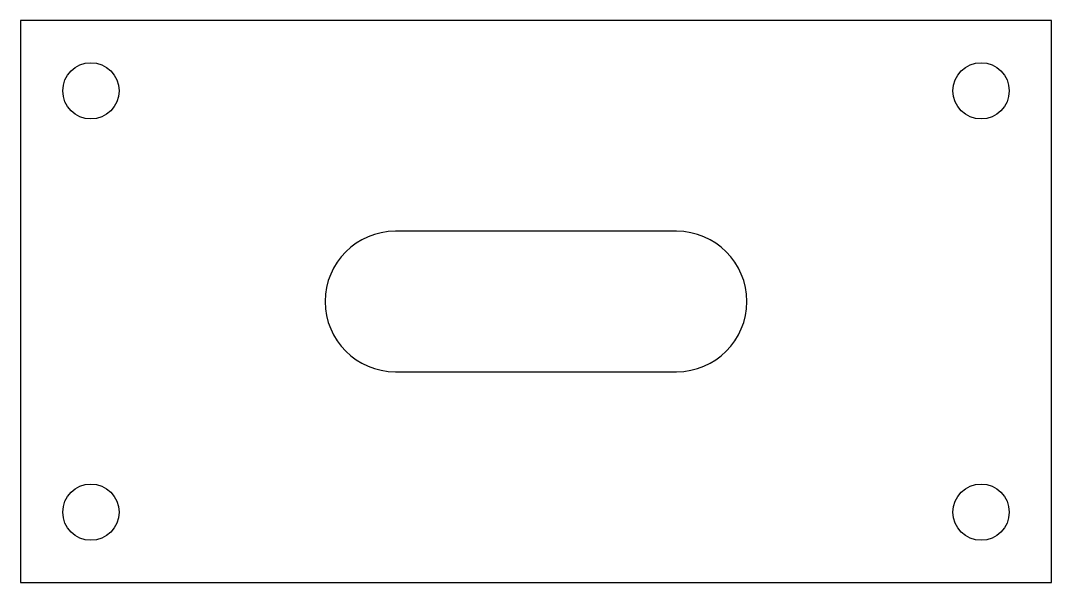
# Model space of a CAD drawing. Header units: metres. Extents: x 0 to 220, y 0 to 120.
import ezdxf

# ---------------------------------------------------------------- set-up
doc = ezdxf.new("R2010")
doc.units = ezdxf.units.M

msp = doc.modelspace()

# ---------------------------------------------------------------- linework, layer by layer
for p, q in [((140, 75), (80, 75)), ((80, 45), (140, 45))]:
    msp.add_line(p, q)
msp.add_lwpolyline([(0, 0), (220, 0), (220, 120), (0, 120)], close=True)
for centre in [(15, 105), (205, 105), (15, 15), (205, 15)]:
    msp.add_circle(centre, 6)
for centre, start, end in [((80, 60), 90, 270), ((140, 60), -90, 90)]:
    msp.add_arc(centre, 15, start, end)

doc.saveas('drawing.dxf')
